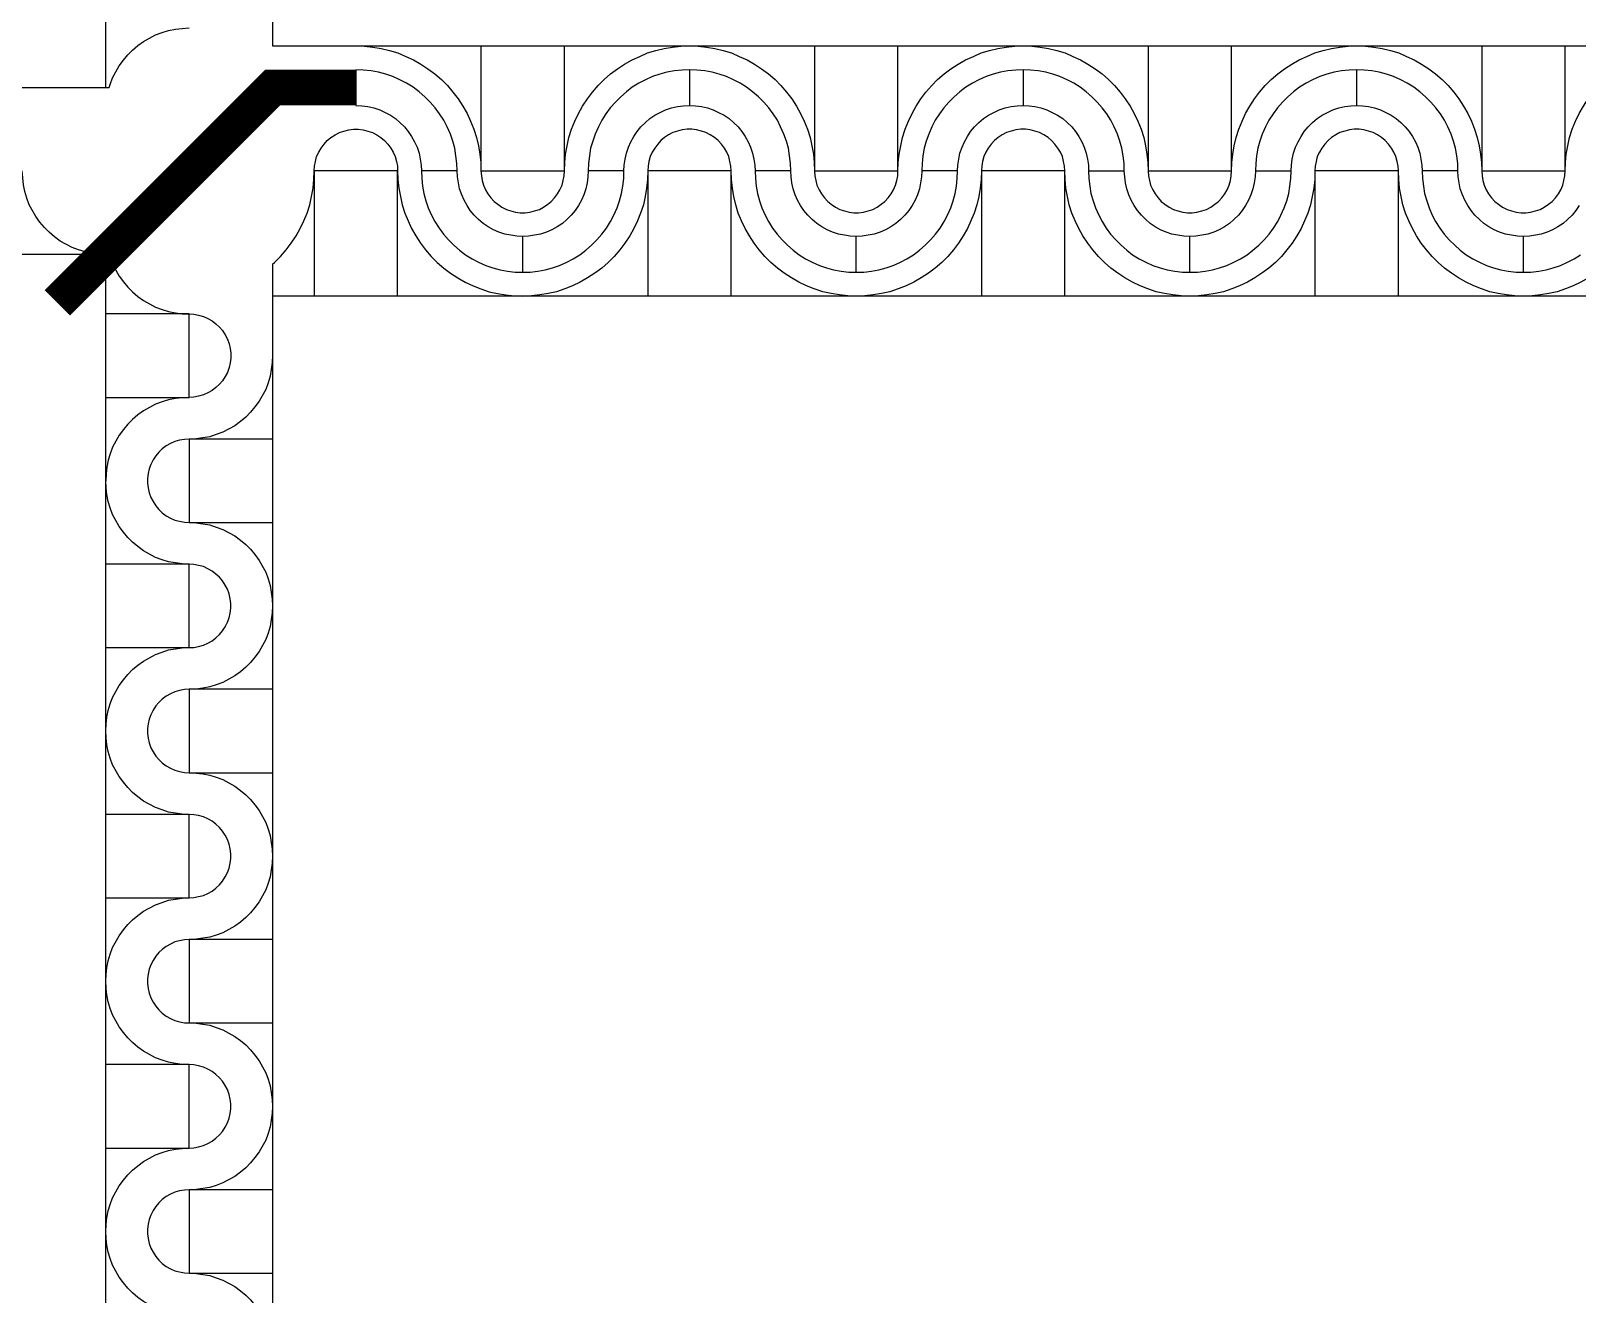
# Model space of a CAD drawing. Extents: x 190.8 to 267.1, y 124 to 174.8.
# Drawn here: x 231.062 to 232.36, y 153.938 to 154.998 of the extents above; entities that cross this region are included whole.
import ezdxf

# ---------------------------------------------------------------- set-up
doc = ezdxf.new("R2010")
doc.units = 0
doc.header["$MEASUREMENT"] = 0

msp = doc.modelspace()

# ---------------------------------------------------------------- linework, layer by layer
for p, q in [((231.2646, 157.0023), (231.2646, 154.9856)), ((231.2646, 154.9856), (233.3913, 154.9856)), ((229.0246, 154.9506), (231.1275, 154.9506)), ((231.2646, 154.8023), (231.2646, 152.7856))]:
    msp.add_line(p, q)
for points in [[(231.1246, 154.9506), (231.1246, 157.0106)], [(231.1275, 154.9506), (231.1284, 154.9533), (231.1304, 154.9588), (231.1359, 154.9688), (231.1394, 154.9736), (231.1431, 154.9781), (231.1471, 154.9821), (231.1516, 154.9858), (231.1564, 154.9893), (231.1664, 154.9948), (231.1719, 154.9968), (231.1774, 154.9986), (231.1831, 154.9996), (231.1889, 155.0003), (231.1946, 155.0006)], [(231.3346, 154.9856), (231.3419, 154.9853), (231.3489, 154.9846), (231.3559, 154.9833), (231.3629, 154.9818), (231.3699, 154.9796), (231.3764, 154.9768), (231.3829, 154.9738), (231.3891, 154.9703), (231.3951, 154.9663), (231.4009, 154.9621), (231.4064, 154.9573), (231.4114, 154.9523), (231.4161, 154.9468), (231.4204, 154.9411), (231.4244, 154.9351), (231.4279, 154.9288), (231.4309, 154.9223), (231.4336, 154.9158), (231.4359, 154.9088), (231.4374, 154.9018), (231.4386, 154.8948), (231.4394, 154.8878), (231.4396, 154.8806)], [(231.4396, 154.9856), (231.4396, 154.8806), (231.5096, 154.8806), (231.5096, 154.9856)], [(231.5096, 154.8806), (231.5099, 154.8878), (231.5106, 154.8948), (231.5119, 154.9018), (231.5134, 154.9088), (231.5156, 154.9158), (231.5184, 154.9223), (231.5214, 154.9288), (231.5249, 154.9351), (231.5289, 154.9411), (231.5331, 154.9468), (231.5379, 154.9523), (231.5429, 154.9573), (231.5484, 154.9621), (231.5541, 154.9663), (231.5601, 154.9703), (231.5664, 154.9738), (231.5729, 154.9768), (231.5794, 154.9796), (231.5864, 154.9818), (231.5934, 154.9833), (231.6004, 154.9846), (231.6074, 154.9853), (231.6146, 154.9856)], [(231.6146, 154.9856), (231.6219, 154.9853), (231.6289, 154.9846), (231.6359, 154.9833), (231.6429, 154.9818), (231.6499, 154.9796), (231.6564, 154.9768), (231.6629, 154.9738), (231.6691, 154.9703), (231.6751, 154.9663), (231.6809, 154.9621), (231.6864, 154.9573), (231.6914, 154.9523), (231.6961, 154.9468), (231.7004, 154.9411), (231.7044, 154.9351), (231.7079, 154.9288), (231.7109, 154.9223), (231.7136, 154.9158), (231.7159, 154.9088), (231.7174, 154.9018), (231.7186, 154.8948), (231.7194, 154.8878), (231.7196, 154.8806)], [(231.7196, 154.9856), (231.7196, 154.8806), (231.7896, 154.8806), (231.7896, 154.9856)], [(231.7896, 154.8806), (231.7899, 154.8878), (231.7906, 154.8948), (231.7919, 154.9018), (231.7934, 154.9088), (231.7956, 154.9158), (231.7984, 154.9223), (231.8014, 154.9288), (231.8049, 154.9351), (231.8089, 154.9411), (231.8131, 154.9468), (231.8179, 154.9523), (231.8229, 154.9573), (231.8284, 154.9621), (231.8341, 154.9663), (231.8401, 154.9703), (231.8464, 154.9738), (231.8529, 154.9768), (231.8594, 154.9796), (231.8664, 154.9818), (231.8734, 154.9833), (231.8804, 154.9846), (231.8874, 154.9853), (231.8946, 154.9856)], [(231.8946, 154.9856), (231.9019, 154.9853), (231.9089, 154.9846), (231.9159, 154.9833), (231.9229, 154.9818), (231.9299, 154.9796), (231.9364, 154.9768), (231.9429, 154.9738), (231.9491, 154.9703), (231.9551, 154.9663), (231.9609, 154.9621), (231.9664, 154.9573), (231.9714, 154.9523), (231.9761, 154.9468), (231.9804, 154.9411), (231.9844, 154.9351), (231.9879, 154.9288), (231.9909, 154.9223), (231.9936, 154.9158), (231.9959, 154.9088), (231.9974, 154.9018), (231.9986, 154.8948), (231.9994, 154.8878), (231.9996, 154.8806)], [(231.9996, 154.9856), (231.9996, 154.8806), (232.0696, 154.8806), (232.0696, 154.9856)], [(232.0696, 154.8806), (232.0699, 154.8878), (232.0706, 154.8948), (232.0719, 154.9018), (232.0734, 154.9088), (232.0756, 154.9158), (232.0784, 154.9223), (232.0814, 154.9288), (232.0849, 154.9351), (232.0889, 154.9411), (232.0931, 154.9468), (232.0979, 154.9523), (232.1029, 154.9573), (232.1084, 154.9621), (232.1141, 154.9663), (232.1201, 154.9703), (232.1264, 154.9738), (232.1329, 154.9768), (232.1394, 154.9796), (232.1464, 154.9818), (232.1534, 154.9833), (232.1604, 154.9846), (232.1674, 154.9853), (232.1746, 154.9856)], [(232.1746, 154.9856), (232.1819, 154.9853), (232.1889, 154.9846), (232.1959, 154.9833), (232.2029, 154.9818), (232.2099, 154.9796), (232.2164, 154.9768), (232.2229, 154.9738), (232.2291, 154.9703), (232.2351, 154.9663), (232.2409, 154.9621), (232.2464, 154.9573), (232.2514, 154.9523), (232.2561, 154.9468), (232.2604, 154.9411), (232.2644, 154.9351), (232.2679, 154.9288), (232.2709, 154.9223), (232.2736, 154.9158), (232.2759, 154.9088), (232.2774, 154.9018), (232.2786, 154.8948), (232.2794, 154.8878), (232.2796, 154.8806)], [(232.2796, 154.9856), (232.2796, 154.8806), (232.3496, 154.8806), (232.3496, 154.9856)], [(232.3496, 154.8806), (232.3499, 154.8878), (232.3506, 154.8948), (232.3519, 154.9018), (232.3534, 154.9088), (232.3556, 154.9158), (232.3584, 154.9223), (232.3614, 154.9288), (232.3649, 154.9351), (232.3689, 154.9411), (232.3731, 154.9468), (232.3779, 154.9523), (232.3829, 154.9573), (232.3884, 154.9621), (232.3941, 154.9663), (232.4001, 154.9703), (232.4064, 154.9738), (232.4129, 154.9768), (232.4194, 154.9796), (232.4264, 154.9818), (232.4334, 154.9833), (232.4404, 154.9846), (232.4474, 154.9853), (232.4546, 154.9856)], [(231.4196, 154.8806), (231.4194, 154.8868), (231.4186, 154.8933), (231.4176, 154.8996), (231.4159, 154.9056), (231.4139, 154.9116), (231.4111, 154.9176), (231.4084, 154.9231), (231.4049, 154.9286), (231.4011, 154.9336), (231.3969, 154.9383), (231.3924, 154.9428), (231.3876, 154.9471), (231.3826, 154.9508), (231.3771, 154.9543), (231.3716, 154.9571), (231.3656, 154.9598), (231.3596, 154.9618), (231.3536, 154.9636), (231.3474, 154.9646), (231.3409, 154.9653), (231.3346, 154.9656), (231.3346, 154.9356), (231.3396, 154.9353), (231.3446, 154.9346), (231.3496, 154.9336), (231.3546, 154.9318), (231.3591, 154.9298), (231.3636, 154.9273), (231.3679, 154.9246), (231.3716, 154.9213), (231.3754, 154.9176), (231.3786, 154.9138), (231.3814, 154.9096), (231.3839, 154.9051), (231.3859, 154.9006), (231.3876, 154.8956), (231.3886, 154.8906), (231.3894, 154.8856), (231.3896, 154.8806)], [(231.6146, 154.9656), (231.6084, 154.9653), (231.6019, 154.9646), (231.5956, 154.9636), (231.5896, 154.9618), (231.5836, 154.9598), (231.5776, 154.9571), (231.5721, 154.9543), (231.5666, 154.9508), (231.5616, 154.9471), (231.5569, 154.9428), (231.5524, 154.9383), (231.5481, 154.9336), (231.5444, 154.9286), (231.5409, 154.9231), (231.5381, 154.9176), (231.5354, 154.9116), (231.5334, 154.9056), (231.5316, 154.8996), (231.5306, 154.8933), (231.5299, 154.8868), (231.5296, 154.8806)], [(231.6996, 154.8806), (231.6994, 154.8868), (231.6986, 154.8933), (231.6976, 154.8996), (231.6959, 154.9056), (231.6939, 154.9116), (231.6911, 154.9176), (231.6884, 154.9231), (231.6849, 154.9286), (231.6811, 154.9336), (231.6769, 154.9383), (231.6724, 154.9428), (231.6676, 154.9471), (231.6626, 154.9508), (231.6571, 154.9543), (231.6516, 154.9571), (231.6456, 154.9598), (231.6396, 154.9618), (231.6336, 154.9636), (231.6274, 154.9646), (231.6209, 154.9653), (231.6146, 154.9656), (231.6146, 154.9356), (231.6196, 154.9353), (231.6246, 154.9346), (231.6296, 154.9336), (231.6346, 154.9318), (231.6391, 154.9298), (231.6436, 154.9273), (231.6479, 154.9246), (231.6516, 154.9213), (231.6554, 154.9176), (231.6586, 154.9138), (231.6614, 154.9096), (231.6639, 154.9051), (231.6659, 154.9006), (231.6676, 154.8956), (231.6686, 154.8906), (231.6694, 154.8856), (231.6696, 154.8806)], [(231.8946, 154.9656), (231.8884, 154.9653), (231.8819, 154.9646), (231.8756, 154.9636), (231.8696, 154.9618), (231.8636, 154.9598), (231.8576, 154.9571), (231.8521, 154.9543), (231.8466, 154.9508), (231.8416, 154.9471), (231.8369, 154.9428), (231.8324, 154.9383), (231.8281, 154.9336), (231.8244, 154.9286), (231.8209, 154.9231), (231.8181, 154.9176), (231.8154, 154.9116), (231.8134, 154.9056), (231.8116, 154.8996), (231.8106, 154.8933), (231.8099, 154.8868), (231.8096, 154.8806)], [(232.1746, 154.9656), (232.1684, 154.9653), (232.1619, 154.9646), (232.1556, 154.9636), (232.1496, 154.9618), (232.1436, 154.9598), (232.1376, 154.9571), (232.1321, 154.9543), (232.1266, 154.9508), (232.1216, 154.9471), (232.1169, 154.9428), (232.1124, 154.9383), (232.1081, 154.9336), (232.1044, 154.9286), (232.1009, 154.9231), (232.0981, 154.9176), (232.0954, 154.9116), (232.0934, 154.9056), (232.0916, 154.8996), (232.0906, 154.8933), (232.0899, 154.8868), (232.0896, 154.8806), (232.1196, 154.8806), (232.1199, 154.8856), (232.1206, 154.8906), (232.1216, 154.8956), (232.1234, 154.9006), (232.1254, 154.9051), (232.1279, 154.9096), (232.1306, 154.9138), (232.1339, 154.9176), (232.1376, 154.9213), (232.1414, 154.9246), (232.1456, 154.9273), (232.1501, 154.9298), (232.1546, 154.9318), (232.1596, 154.9336), (232.1646, 154.9346), (232.1696, 154.9353), (232.1746, 154.9356)], [(232.2596, 154.8806), (232.2594, 154.8868), (232.2586, 154.8933), (232.2576, 154.8996), (232.2559, 154.9056), (232.2539, 154.9116), (232.2511, 154.9176), (232.2484, 154.9231), (232.2449, 154.9286), (232.2411, 154.9336), (232.2369, 154.9383), (232.2324, 154.9428), (232.2276, 154.9471), (232.2226, 154.9508), (232.2171, 154.9543), (232.2116, 154.9571), (232.2056, 154.9598), (232.1996, 154.9618), (232.1936, 154.9636), (232.1874, 154.9646), (232.1809, 154.9653), (232.1746, 154.9656), (232.1746, 154.9356), (232.1796, 154.9353), (232.1846, 154.9346), (232.1896, 154.9336), (232.1946, 154.9318), (232.1991, 154.9298), (232.2036, 154.9273), (232.2079, 154.9246), (232.2116, 154.9213), (232.2154, 154.9176), (232.2186, 154.9138), (232.2214, 154.9096), (232.2239, 154.9051), (232.2259, 154.9006), (232.2276, 154.8956), (232.2286, 154.8906), (232.2294, 154.8856), (232.2296, 154.8806)], [(231.5596, 154.8806), (231.5599, 154.8856), (231.5606, 154.8906), (231.5616, 154.8956), (231.5634, 154.9006), (231.5654, 154.9051), (231.5679, 154.9096), (231.5706, 154.9138), (231.5739, 154.9176), (231.5776, 154.9213), (231.5814, 154.9246), (231.5856, 154.9273), (231.5901, 154.9298), (231.5946, 154.9318), (231.5996, 154.9336), (231.6046, 154.9346), (231.6096, 154.9353), (231.6146, 154.9356)], [(231.8396, 154.8806), (231.8399, 154.8856), (231.8406, 154.8906), (231.8416, 154.8956), (231.8434, 154.9006), (231.8454, 154.9051), (231.8479, 154.9096), (231.8506, 154.9138), (231.8539, 154.9176), (231.8576, 154.9213), (231.8614, 154.9246), (231.8656, 154.9273), (231.8701, 154.9298), (231.8746, 154.9318), (231.8796, 154.9336), (231.8846, 154.9346), (231.8896, 154.9353), (231.8946, 154.9356)], [(231.2996, 154.8806), (231.2999, 154.8846), (231.3006, 154.8886), (231.3016, 154.8926), (231.3034, 154.8963), (231.3054, 154.8998), (231.3079, 154.9031), (231.3106, 154.9061), (231.3136, 154.9086), (231.3171, 154.9108), (231.3209, 154.9128), (231.3246, 154.9141), (231.3286, 154.9151), (231.3326, 154.9156), (231.3366, 154.9156), (231.3406, 154.9151), (231.3446, 154.9141), (231.3486, 154.9128), (231.3521, 154.9108), (231.3556, 154.9086), (231.3586, 154.9061), (231.3614, 154.9031), (231.3639, 154.8998), (231.3659, 154.8963), (231.3676, 154.8926), (231.3686, 154.8886), (231.3694, 154.8846), (231.3696, 154.8806)], [(231.6496, 154.8806), (231.6494, 154.8846), (231.6486, 154.8886), (231.6476, 154.8926), (231.6459, 154.8963), (231.6439, 154.8998), (231.6414, 154.9031), (231.6386, 154.9061), (231.6356, 154.9086), (231.6321, 154.9108), (231.6284, 154.9128), (231.6246, 154.9141), (231.6206, 154.9151), (231.6166, 154.9156), (231.6126, 154.9156), (231.6086, 154.9151), (231.6046, 154.9141), (231.6006, 154.9128), (231.5971, 154.9108), (231.5936, 154.9086), (231.5906, 154.9061), (231.5879, 154.9031), (231.5854, 154.8998), (231.5834, 154.8963), (231.5816, 154.8926), (231.5806, 154.8886), (231.5799, 154.8846), (231.5796, 154.8806)], [(231.9296, 154.8806), (231.9294, 154.8846), (231.9286, 154.8886), (231.9276, 154.8926), (231.9259, 154.8963), (231.9239, 154.8998), (231.9214, 154.9031), (231.9186, 154.9061), (231.9156, 154.9086), (231.9121, 154.9108), (231.9084, 154.9128), (231.9046, 154.9141), (231.9006, 154.9151), (231.8966, 154.9156), (231.8926, 154.9156), (231.8886, 154.9151), (231.8846, 154.9141), (231.8806, 154.9128), (231.8771, 154.9108), (231.8736, 154.9086), (231.8706, 154.9061), (231.8679, 154.9031), (231.8654, 154.8998), (231.8634, 154.8963), (231.8616, 154.8926), (231.8606, 154.8886), (231.8599, 154.8846), (231.8596, 154.8806)], [(232.2096, 154.8806), (232.2094, 154.8846), (232.2086, 154.8886), (232.2076, 154.8926), (232.2059, 154.8963), (232.2039, 154.8998), (232.2014, 154.9031), (232.1986, 154.9061), (232.1956, 154.9086), (232.1921, 154.9108), (232.1884, 154.9128), (232.1846, 154.9141), (232.1806, 154.9151), (232.1766, 154.9156), (232.1726, 154.9156), (232.1686, 154.9151), (232.1646, 154.9141), (232.1606, 154.9128), (232.1571, 154.9108), (232.1536, 154.9086), (232.1506, 154.9061), (232.1479, 154.9031), (232.1454, 154.8998), (232.1434, 154.8963), (232.1416, 154.8926), (232.1406, 154.8886), (232.1399, 154.8846), (232.1396, 154.8806)], [(231.1246, 154.8106), (231.1189, 154.8108), (231.1131, 154.8116), (231.1074, 154.8126), (231.1019, 154.8143), (231.0964, 154.8163), (231.0864, 154.8218), (231.0816, 154.8253), (231.0771, 154.8291), (231.0731, 154.8331), (231.0694, 154.8376), (231.0659, 154.8423), (231.0604, 154.8523), (231.0584, 154.8578), (231.0566, 154.8633), (231.0556, 154.8691), (231.0549, 154.8748), (231.0546, 154.8806)], [(231.2646, 154.8023), (231.2664, 154.8038), (231.2714, 154.8088), (231.2761, 154.8143), (231.2804, 154.8201), (231.2844, 154.8261), (231.2879, 154.8323), (231.2909, 154.8388), (231.2936, 154.8453), (231.2959, 154.8523), (231.2974, 154.8593), (231.2986, 154.8663), (231.2994, 154.8733), (231.2996, 154.8806)], [(231.3696, 154.7756), (231.3696, 154.8806), (231.2996, 154.8806), (231.2996, 154.7756)], [(231.3696, 154.8806), (231.3699, 154.8733), (231.3706, 154.8663), (231.3719, 154.8593), (231.3734, 154.8523), (231.3756, 154.8453), (231.3784, 154.8388), (231.3814, 154.8323), (231.3849, 154.8261), (231.3889, 154.8201), (231.3931, 154.8143), (231.3979, 154.8088), (231.4029, 154.8038), (231.4084, 154.7991), (231.4141, 154.7948), (231.4201, 154.7908), (231.4264, 154.7873), (231.4329, 154.7843), (231.4394, 154.7816), (231.4464, 154.7793), (231.4534, 154.7778), (231.4604, 154.7766), (231.4674, 154.7758), (231.4746, 154.7756)], [(231.4396, 154.8806), (231.4399, 154.8766), (231.4406, 154.8726), (231.4416, 154.8686), (231.4434, 154.8648), (231.4454, 154.8613), (231.4479, 154.8581), (231.4506, 154.8551), (231.4536, 154.8526), (231.4571, 154.8503), (231.4609, 154.8483), (231.4646, 154.8471), (231.4686, 154.8461), (231.4726, 154.8456), (231.4766, 154.8456), (231.4806, 154.8461), (231.4846, 154.8471), (231.4886, 154.8483), (231.4921, 154.8503), (231.4956, 154.8526), (231.4986, 154.8551), (231.5014, 154.8581), (231.5039, 154.8613), (231.5059, 154.8648), (231.5076, 154.8686), (231.5086, 154.8726), (231.5094, 154.8766), (231.5096, 154.8806)], [(231.4746, 154.7956), (231.4809, 154.7958), (231.4874, 154.7966), (231.4936, 154.7976), (231.4996, 154.7993), (231.5056, 154.8013), (231.5116, 154.8041), (231.5171, 154.8068), (231.5226, 154.8103), (231.5276, 154.8141), (231.5324, 154.8183), (231.5369, 154.8228), (231.5411, 154.8276), (231.5449, 154.8326), (231.5484, 154.8381), (231.5511, 154.8436), (231.5539, 154.8496), (231.5559, 154.8556), (231.5576, 154.8616), (231.5586, 154.8678), (231.5594, 154.8743), (231.5596, 154.8806), (231.5296, 154.8806), (231.5294, 154.8756), (231.5286, 154.8706), (231.5276, 154.8656), (231.5259, 154.8606), (231.5239, 154.8561), (231.5214, 154.8516), (231.5186, 154.8473), (231.5154, 154.8436), (231.5116, 154.8398), (231.5079, 154.8366), (231.5036, 154.8338), (231.4991, 154.8313), (231.4946, 154.8293), (231.4896, 154.8276), (231.4846, 154.8266), (231.4796, 154.8258), (231.4746, 154.8256)], [(231.5796, 154.8806), (231.5794, 154.8733), (231.5786, 154.8663), (231.5774, 154.8593), (231.5759, 154.8523), (231.5736, 154.8453), (231.5709, 154.8388), (231.5679, 154.8323), (231.5644, 154.8261), (231.5604, 154.8201), (231.5561, 154.8143), (231.5514, 154.8088), (231.5464, 154.8038), (231.5409, 154.7991), (231.5351, 154.7948), (231.5291, 154.7908), (231.5229, 154.7873), (231.5164, 154.7843), (231.5099, 154.7816), (231.5029, 154.7793), (231.4959, 154.7778), (231.4889, 154.7766), (231.4819, 154.7758), (231.4746, 154.7756)], [(231.6496, 154.7756), (231.6496, 154.8806), (231.5796, 154.8806), (231.5796, 154.7756)], [(231.7546, 154.7756), (231.7474, 154.7758), (231.7404, 154.7766), (231.7334, 154.7778), (231.7264, 154.7793), (231.7194, 154.7816), (231.7129, 154.7843), (231.7064, 154.7873), (231.7001, 154.7908), (231.6941, 154.7948), (231.6884, 154.7991), (231.6829, 154.8038), (231.6779, 154.8088), (231.6731, 154.8143), (231.6689, 154.8201), (231.6649, 154.8261), (231.6614, 154.8323), (231.6584, 154.8388), (231.6556, 154.8453), (231.6534, 154.8523), (231.6519, 154.8593), (231.6506, 154.8663), (231.6499, 154.8733), (231.6496, 154.8806)], [(231.7196, 154.8806), (231.7199, 154.8766), (231.7206, 154.8726), (231.7216, 154.8686), (231.7234, 154.8648), (231.7254, 154.8613), (231.7279, 154.8581), (231.7306, 154.8551), (231.7336, 154.8526), (231.7371, 154.8503), (231.7409, 154.8483), (231.7446, 154.8471), (231.7486, 154.8461), (231.7526, 154.8456), (231.7566, 154.8456), (231.7606, 154.8461), (231.7646, 154.8471), (231.7686, 154.8483), (231.7721, 154.8503), (231.7756, 154.8526), (231.7786, 154.8551), (231.7814, 154.8581), (231.7839, 154.8613), (231.7859, 154.8648), (231.7876, 154.8686), (231.7886, 154.8726), (231.7894, 154.8766), (231.7896, 154.8806)], [(231.7546, 154.7956), (231.7609, 154.7958), (231.7674, 154.7966), (231.7736, 154.7976), (231.7796, 154.7993), (231.7856, 154.8013), (231.7916, 154.8041), (231.7971, 154.8068), (231.8026, 154.8103), (231.8076, 154.8141), (231.8124, 154.8183), (231.8169, 154.8228), (231.8211, 154.8276), (231.8249, 154.8326), (231.8284, 154.8381), (231.8311, 154.8436), (231.8339, 154.8496), (231.8359, 154.8556), (231.8376, 154.8616), (231.8386, 154.8678), (231.8394, 154.8743), (231.8396, 154.8806), (231.8096, 154.8806), (231.8094, 154.8756), (231.8086, 154.8706), (231.8076, 154.8656), (231.8059, 154.8606), (231.8039, 154.8561), (231.8014, 154.8516), (231.7986, 154.8473), (231.7954, 154.8436), (231.7916, 154.8398), (231.7879, 154.8366), (231.7836, 154.8338), (231.7791, 154.8313), (231.7746, 154.8293), (231.7696, 154.8276), (231.7646, 154.8266), (231.7596, 154.8258), (231.7546, 154.8256)], [(231.8596, 154.8806), (231.8594, 154.8733), (231.8586, 154.8663), (231.8574, 154.8593), (231.8559, 154.8523), (231.8536, 154.8453), (231.8509, 154.8388), (231.8479, 154.8323), (231.8444, 154.8261), (231.8404, 154.8201), (231.8361, 154.8143), (231.8314, 154.8088), (231.8264, 154.8038), (231.8209, 154.7991), (231.8151, 154.7948), (231.8091, 154.7908), (231.8029, 154.7873), (231.7964, 154.7843), (231.7899, 154.7816), (231.7829, 154.7793), (231.7759, 154.7778), (231.7689, 154.7766), (231.7619, 154.7758), (231.7546, 154.7756)], [(231.9296, 154.7756), (231.9296, 154.8806), (231.8596, 154.8806), (231.8596, 154.7756)], [(232.0346, 154.7756), (232.0274, 154.7758), (232.0204, 154.7766), (232.0134, 154.7778), (232.0064, 154.7793), (231.9994, 154.7816), (231.9929, 154.7843), (231.9864, 154.7873), (231.9801, 154.7908), (231.9741, 154.7948), (231.9684, 154.7991), (231.9629, 154.8038), (231.9579, 154.8088), (231.9531, 154.8143), (231.9489, 154.8201), (231.9449, 154.8261), (231.9414, 154.8323), (231.9384, 154.8388), (231.9356, 154.8453), (231.9334, 154.8523), (231.9319, 154.8593), (231.9306, 154.8663), (231.9299, 154.8733), (231.9296, 154.8806)], [(231.9496, 154.8806), (231.9499, 154.8743), (231.9506, 154.8678), (231.9516, 154.8616), (231.9534, 154.8556), (231.9554, 154.8496), (231.9581, 154.8436), (231.9609, 154.8381), (231.9644, 154.8326), (231.9681, 154.8276), (231.9724, 154.8228), (231.9769, 154.8183), (231.9816, 154.8141), (231.9866, 154.8103), (231.9921, 154.8068), (231.9976, 154.8041), (232.0036, 154.8013), (232.0096, 154.7993), (232.0156, 154.7976), (232.0219, 154.7966), (232.0284, 154.7958), (232.0346, 154.7956), (232.0346, 154.8256), (232.0296, 154.8258), (232.0246, 154.8266), (232.0196, 154.8276), (232.0146, 154.8293), (232.0101, 154.8313), (232.0056, 154.8338), (232.0014, 154.8366), (231.9976, 154.8398), (231.9939, 154.8436), (231.9906, 154.8473), (231.9879, 154.8516), (231.9854, 154.8561), (231.9834, 154.8606), (231.9816, 154.8656), (231.9806, 154.8706), (231.9799, 154.8756), (231.9796, 154.8806)], [(231.9996, 154.8806), (231.9999, 154.8766), (232.0006, 154.8726), (232.0016, 154.8686), (232.0034, 154.8648), (232.0054, 154.8613), (232.0079, 154.8581), (232.0106, 154.8551), (232.0136, 154.8526), (232.0171, 154.8503), (232.0209, 154.8483), (232.0246, 154.8471), (232.0286, 154.8461), (232.0326, 154.8456), (232.0366, 154.8456), (232.0406, 154.8461), (232.0446, 154.8471), (232.0486, 154.8483), (232.0521, 154.8503), (232.0556, 154.8526), (232.0586, 154.8551), (232.0614, 154.8581), (232.0639, 154.8613), (232.0659, 154.8648), (232.0676, 154.8686), (232.0686, 154.8726), (232.0694, 154.8766), (232.0696, 154.8806)], [(232.0896, 154.8806), (232.0894, 154.8756), (232.0886, 154.8706), (232.0876, 154.8656), (232.0859, 154.8606), (232.0839, 154.8561), (232.0814, 154.8516), (232.0786, 154.8473), (232.0754, 154.8436), (232.0716, 154.8398), (232.0679, 154.8366), (232.0636, 154.8338), (232.0591, 154.8313), (232.0546, 154.8293), (232.0496, 154.8276), (232.0446, 154.8266), (232.0396, 154.8258), (232.0346, 154.8256)], [(232.1396, 154.8806), (232.1394, 154.8733), (232.1386, 154.8663), (232.1374, 154.8593), (232.1359, 154.8523), (232.1336, 154.8453), (232.1309, 154.8388), (232.1279, 154.8323), (232.1244, 154.8261), (232.1204, 154.8201), (232.1161, 154.8143), (232.1114, 154.8088), (232.1064, 154.8038), (232.1009, 154.7991), (232.0951, 154.7948), (232.0891, 154.7908), (232.0829, 154.7873), (232.0764, 154.7843), (232.0699, 154.7816), (232.0629, 154.7793), (232.0559, 154.7778), (232.0489, 154.7766), (232.0419, 154.7758), (232.0346, 154.7756)], [(232.0346, 154.7956), (232.0409, 154.7958), (232.0474, 154.7966), (232.0536, 154.7976), (232.0596, 154.7993), (232.0656, 154.8013), (232.0716, 154.8041), (232.0771, 154.8068), (232.0826, 154.8103), (232.0876, 154.8141), (232.0924, 154.8183), (232.0969, 154.8228), (232.1011, 154.8276), (232.1049, 154.8326), (232.1084, 154.8381), (232.1111, 154.8436), (232.1139, 154.8496), (232.1159, 154.8556), (232.1176, 154.8616), (232.1186, 154.8678), (232.1194, 154.8743), (232.1196, 154.8806)], [(232.2096, 154.7756), (232.2096, 154.8806), (232.1396, 154.8806), (232.1396, 154.7756)], [(232.3146, 154.7756), (232.3074, 154.7758), (232.3004, 154.7766), (232.2934, 154.7778), (232.2864, 154.7793), (232.2794, 154.7816), (232.2729, 154.7843), (232.2664, 154.7873), (232.2601, 154.7908), (232.2541, 154.7948), (232.2484, 154.7991), (232.2429, 154.8038), (232.2379, 154.8088), (232.2331, 154.8143), (232.2289, 154.8201), (232.2249, 154.8261), (232.2214, 154.8323), (232.2184, 154.8388), (232.2156, 154.8453), (232.2134, 154.8523), (232.2119, 154.8593), (232.2106, 154.8663), (232.2099, 154.8733), (232.2096, 154.8806)], [(232.2796, 154.8806), (232.2799, 154.8766), (232.2806, 154.8726), (232.2816, 154.8686), (232.2834, 154.8648), (232.2854, 154.8613), (232.2879, 154.8581), (232.2906, 154.8551), (232.2936, 154.8526), (232.2971, 154.8503), (232.3009, 154.8483), (232.3046, 154.8471), (232.3086, 154.8461), (232.3126, 154.8456), (232.3166, 154.8456), (232.3206, 154.8461), (232.3246, 154.8471), (232.3286, 154.8483), (232.3321, 154.8503), (232.3356, 154.8526), (232.3386, 154.8551), (232.3414, 154.8581), (232.3439, 154.8613), (232.3459, 154.8648), (232.3476, 154.8686), (232.3486, 154.8726), (232.3494, 154.8766), (232.3496, 154.8806)], [(232.4196, 154.8806), (232.4194, 154.8733), (232.4186, 154.8663), (232.4174, 154.8593), (232.4159, 154.8523), (232.4136, 154.8453), (232.4109, 154.8388), (232.4079, 154.8323), (232.4044, 154.8261), (232.4004, 154.8201), (232.3961, 154.8143), (232.3914, 154.8088), (232.3864, 154.8038), (232.3809, 154.7991), (232.3751, 154.7948), (232.3691, 154.7908), (232.3629, 154.7873), (232.3564, 154.7843), (232.3499, 154.7816), (232.3429, 154.7793), (232.3359, 154.7778), (232.3289, 154.7766), (232.3219, 154.7758), (232.3146, 154.7756)], [(232.3614, 154.8516), (232.3586, 154.8473), (232.3554, 154.8436), (232.3516, 154.8398), (232.3479, 154.8366), (232.3436, 154.8338), (232.3391, 154.8313), (232.3346, 154.8293), (232.3296, 154.8276), (232.3246, 154.8266), (232.3196, 154.8258), (232.3146, 154.8256)], [(231.1275, 154.8106), (229.0246, 154.8106), (229.0246, 152.7506)], [(231.1246, 152.7506), (231.1246, 154.8106)], [(231.1275, 154.8106), (231.1284, 154.8078), (231.1304, 154.8023), (231.1359, 154.7923), (231.1394, 154.7876), (231.1431, 154.7831), (231.1471, 154.7791), (231.1516, 154.7753), (231.1564, 154.7718), (231.1664, 154.7663), (231.1719, 154.7643), (231.1774, 154.7626), (231.1831, 154.7616), (231.1889, 154.7608), (231.1946, 154.7606)], [(232.3146, 154.7956), (232.3209, 154.7958), (232.3274, 154.7966), (232.3336, 154.7976), (232.3396, 154.7993), (232.3456, 154.8013), (232.3516, 154.8041), (232.3571, 154.8068), (232.3626, 154.8103)], [(233.3646, 154.7756), (231.2646, 154.7756)], [(231.1246, 154.6906), (231.1946, 154.6906), (231.1946, 154.7606), (231.1246, 154.7606)], [(231.1946, 154.7606), (231.1986, 154.7603), (231.2026, 154.7596), (231.2066, 154.7586), (231.2104, 154.7568), (231.2139, 154.7548), (231.2171, 154.7523), (231.2201, 154.7496), (231.2226, 154.7466), (231.2249, 154.7431), (231.2269, 154.7393), (231.2281, 154.7356), (231.2291, 154.7316), (231.2296, 154.7276), (231.2296, 154.7236), (231.2291, 154.7196), (231.2281, 154.7156), (231.2269, 154.7116), (231.2249, 154.7081), (231.2226, 154.7046), (231.2201, 154.7016), (231.2171, 154.6988), (231.2139, 154.6963), (231.2104, 154.6943), (231.2066, 154.6926), (231.2026, 154.6916), (231.1986, 154.6908), (231.1946, 154.6906)], [(231.2646, 154.7256), (231.2644, 154.7198), (231.2636, 154.7141), (231.2626, 154.7083), (231.2609, 154.7028), (231.2589, 154.6973), (231.2534, 154.6873), (231.2499, 154.6826), (231.2461, 154.6781), (231.2421, 154.6741), (231.2376, 154.6703), (231.2329, 154.6668), (231.2229, 154.6613), (231.2174, 154.6593), (231.2119, 154.6576), (231.2061, 154.6566), (231.2004, 154.6558), (231.1946, 154.6556)], [(231.1946, 154.6906), (231.1889, 154.6903), (231.1831, 154.6896), (231.1774, 154.6886), (231.1719, 154.6868), (231.1664, 154.6848), (231.1564, 154.6793), (231.1516, 154.6758), (231.1471, 154.6721), (231.1431, 154.6681), (231.1394, 154.6636), (231.1359, 154.6588), (231.1304, 154.6488), (231.1284, 154.6433), (231.1266, 154.6378), (231.1256, 154.6321), (231.1249, 154.6263), (231.1246, 154.6206)], [(231.1946, 154.6556), (231.1906, 154.6553), (231.1866, 154.6546), (231.1826, 154.6536), (231.1789, 154.6518), (231.1754, 154.6498), (231.1721, 154.6473), (231.1691, 154.6446), (231.1666, 154.6416), (231.1644, 154.6381), (231.1624, 154.6343), (231.1611, 154.6306), (231.1601, 154.6266), (231.1596, 154.6226), (231.1596, 154.6186), (231.1601, 154.6146), (231.1611, 154.6106), (231.1624, 154.6066), (231.1644, 154.6031), (231.1666, 154.5996), (231.1691, 154.5966), (231.1721, 154.5938), (231.1754, 154.5913), (231.1789, 154.5893), (231.1826, 154.5876), (231.1866, 154.5866), (231.1906, 154.5858), (231.1946, 154.5856)], [(231.2646, 154.6556), (231.1946, 154.6556), (231.1946, 154.5856), (231.2646, 154.5856)], [(231.1946, 154.5506), (231.1889, 154.5508), (231.1831, 154.5516), (231.1774, 154.5526), (231.1719, 154.5543), (231.1664, 154.5563), (231.1564, 154.5618), (231.1516, 154.5653), (231.1471, 154.5691), (231.1431, 154.5731), (231.1394, 154.5776), (231.1359, 154.5823), (231.1304, 154.5923), (231.1284, 154.5978), (231.1266, 154.6033), (231.1256, 154.6091), (231.1249, 154.6148), (231.1246, 154.6206)], [(231.1946, 154.5856), (231.2004, 154.5853), (231.2061, 154.5846), (231.2119, 154.5836), (231.2174, 154.5818), (231.2229, 154.5798), (231.2329, 154.5743), (231.2376, 154.5708), (231.2421, 154.5671), (231.2461, 154.5631), (231.2499, 154.5586), (231.2534, 154.5538), (231.2589, 154.5438), (231.2609, 154.5383), (231.2626, 154.5328), (231.2636, 154.5271), (231.2644, 154.5213), (231.2646, 154.5156)], [(231.1246, 154.4806), (231.1946, 154.4806), (231.1946, 154.5506), (231.1246, 154.5506)], [(231.1946, 154.4806), (231.1986, 154.4808), (231.2026, 154.4816), (231.2066, 154.4826), (231.2104, 154.4843), (231.2139, 154.4863), (231.2171, 154.4888), (231.2201, 154.4916), (231.2226, 154.4946), (231.2249, 154.4981), (231.2269, 154.5018), (231.2281, 154.5056), (231.2291, 154.5096), (231.2296, 154.5136), (231.2296, 154.5176), (231.2291, 154.5216), (231.2281, 154.5256), (231.2269, 154.5296), (231.2249, 154.5331), (231.2226, 154.5366), (231.2201, 154.5396), (231.2171, 154.5423), (231.2139, 154.5448), (231.2104, 154.5468), (231.2066, 154.5486), (231.2026, 154.5496), (231.1986, 154.5503), (231.1946, 154.5506)], [(231.2646, 154.5156), (231.2644, 154.5098), (231.2636, 154.5041), (231.2626, 154.4983), (231.2609, 154.4928), (231.2589, 154.4873), (231.2534, 154.4773), (231.2499, 154.4726), (231.2461, 154.4681), (231.2421, 154.4641), (231.2376, 154.4603), (231.2329, 154.4568), (231.2229, 154.4513), (231.2174, 154.4493), (231.2119, 154.4476), (231.2061, 154.4466), (231.2004, 154.4458), (231.1946, 154.4456)], [(231.1246, 154.4106), (231.1249, 154.4163), (231.1256, 154.4221), (231.1266, 154.4278), (231.1284, 154.4333), (231.1304, 154.4388), (231.1359, 154.4488), (231.1394, 154.4536), (231.1431, 154.4581), (231.1471, 154.4621), (231.1516, 154.4658), (231.1564, 154.4693), (231.1664, 154.4748), (231.1719, 154.4768), (231.1774, 154.4786), (231.1831, 154.4796), (231.1889, 154.4803), (231.1946, 154.4806)], [(231.1946, 154.4456), (231.1906, 154.4453), (231.1866, 154.4446), (231.1826, 154.4436), (231.1789, 154.4418), (231.1754, 154.4398), (231.1721, 154.4373), (231.1691, 154.4346), (231.1666, 154.4316), (231.1644, 154.4281), (231.1624, 154.4243), (231.1611, 154.4206), (231.1601, 154.4166), (231.1596, 154.4126), (231.1596, 154.4086), (231.1601, 154.4046), (231.1611, 154.4006), (231.1624, 154.3966), (231.1644, 154.3931), (231.1666, 154.3896), (231.1691, 154.3866), (231.1721, 154.3838), (231.1754, 154.3813), (231.1789, 154.3793), (231.1826, 154.3776), (231.1866, 154.3766), (231.1906, 154.3758), (231.1946, 154.3756)], [(231.2646, 154.4456), (231.1946, 154.4456), (231.1946, 154.3756), (231.2646, 154.3756)], [(231.1946, 154.3406), (231.1889, 154.3408), (231.1831, 154.3416), (231.1774, 154.3426), (231.1719, 154.3443), (231.1664, 154.3463), (231.1564, 154.3518), (231.1516, 154.3553), (231.1471, 154.3591), (231.1431, 154.3631), (231.1394, 154.3676), (231.1359, 154.3723), (231.1304, 154.3823), (231.1284, 154.3878), (231.1266, 154.3933), (231.1256, 154.3991), (231.1249, 154.4048), (231.1246, 154.4106)], [(231.1946, 154.3756), (231.2004, 154.3753), (231.2061, 154.3746), (231.2119, 154.3736), (231.2174, 154.3718), (231.2229, 154.3698), (231.2329, 154.3643), (231.2376, 154.3608), (231.2421, 154.3571), (231.2461, 154.3531), (231.2499, 154.3486), (231.2534, 154.3438), (231.2589, 154.3338), (231.2609, 154.3283), (231.2626, 154.3228), (231.2636, 154.3171), (231.2644, 154.3113), (231.2646, 154.3056)], [(231.1246, 154.2706), (231.1946, 154.2706), (231.1946, 154.3406), (231.1246, 154.3406)], [(231.1946, 154.2706), (231.1986, 154.2708), (231.2026, 154.2716), (231.2066, 154.2726), (231.2104, 154.2743), (231.2139, 154.2763), (231.2171, 154.2788), (231.2201, 154.2816), (231.2226, 154.2846), (231.2249, 154.2881), (231.2269, 154.2918), (231.2281, 154.2956), (231.2291, 154.2996), (231.2296, 154.3036), (231.2296, 154.3076), (231.2291, 154.3116), (231.2281, 154.3156), (231.2269, 154.3196), (231.2249, 154.3231), (231.2226, 154.3266), (231.2201, 154.3296), (231.2171, 154.3323), (231.2139, 154.3348), (231.2104, 154.3368), (231.2066, 154.3386), (231.2026, 154.3396), (231.1986, 154.3403), (231.1946, 154.3406)], [(231.2646, 154.3056), (231.2644, 154.2998), (231.2636, 154.2941), (231.2626, 154.2883), (231.2609, 154.2828), (231.2589, 154.2773), (231.2534, 154.2673), (231.2499, 154.2626), (231.2461, 154.2581), (231.2421, 154.2541), (231.2376, 154.2503), (231.2329, 154.2468), (231.2229, 154.2413), (231.2174, 154.2393), (231.2119, 154.2376), (231.2061, 154.2366), (231.2004, 154.2358), (231.1946, 154.2356)], [(231.1246, 154.2006), (231.1249, 154.2063), (231.1256, 154.2121), (231.1266, 154.2178), (231.1284, 154.2233), (231.1304, 154.2288), (231.1359, 154.2388), (231.1394, 154.2436), (231.1431, 154.2481), (231.1471, 154.2521), (231.1516, 154.2558), (231.1564, 154.2593), (231.1664, 154.2648), (231.1719, 154.2668), (231.1774, 154.2686), (231.1831, 154.2696), (231.1889, 154.2703), (231.1946, 154.2706)], [(231.1946, 154.2356), (231.1906, 154.2353), (231.1866, 154.2346), (231.1826, 154.2336), (231.1789, 154.2318), (231.1754, 154.2298), (231.1721, 154.2273), (231.1691, 154.2246), (231.1666, 154.2216), (231.1644, 154.2181), (231.1624, 154.2143), (231.1611, 154.2106), (231.1601, 154.2066), (231.1596, 154.2026), (231.1596, 154.1986), (231.1601, 154.1946), (231.1611, 154.1906), (231.1624, 154.1866), (231.1644, 154.1831), (231.1666, 154.1796), (231.1691, 154.1766), (231.1721, 154.1738), (231.1754, 154.1713), (231.1789, 154.1693), (231.1826, 154.1676), (231.1866, 154.1666), (231.1906, 154.1658), (231.1946, 154.1656)], [(231.2646, 154.2356), (231.1946, 154.2356), (231.1946, 154.1656), (231.2646, 154.1656)], [(231.1946, 154.1306), (231.1889, 154.1308), (231.1831, 154.1316), (231.1774, 154.1326), (231.1719, 154.1343), (231.1664, 154.1363), (231.1564, 154.1418), (231.1516, 154.1453), (231.1471, 154.1491), (231.1431, 154.1531), (231.1394, 154.1576), (231.1359, 154.1623), (231.1304, 154.1723), (231.1284, 154.1778), (231.1266, 154.1833), (231.1256, 154.1891), (231.1249, 154.1948), (231.1246, 154.2006)], [(231.1946, 154.1656), (231.2004, 154.1653), (231.2061, 154.1646), (231.2119, 154.1636), (231.2174, 154.1618), (231.2229, 154.1598), (231.2329, 154.1543), (231.2376, 154.1508), (231.2421, 154.1471), (231.2461, 154.1431), (231.2499, 154.1386), (231.2534, 154.1338), (231.2589, 154.1238), (231.2609, 154.1183), (231.2626, 154.1128), (231.2636, 154.1071), (231.2644, 154.1013), (231.2646, 154.0956)], [(231.1246, 154.0606), (231.1946, 154.0606), (231.1946, 154.1306), (231.1246, 154.1306)], [(231.1946, 154.0606), (231.1986, 154.0608), (231.2026, 154.0616), (231.2066, 154.0626), (231.2104, 154.0643), (231.2139, 154.0663), (231.2171, 154.0688), (231.2201, 154.0716), (231.2226, 154.0746), (231.2249, 154.0781), (231.2269, 154.0818), (231.2281, 154.0856), (231.2291, 154.0896), (231.2296, 154.0936), (231.2296, 154.0976), (231.2291, 154.1016), (231.2281, 154.1056), (231.2269, 154.1096), (231.2249, 154.1131), (231.2226, 154.1166), (231.2201, 154.1196), (231.2171, 154.1223), (231.2139, 154.1248), (231.2104, 154.1268), (231.2066, 154.1286), (231.2026, 154.1296), (231.1986, 154.1303), (231.1946, 154.1306)], [(231.2646, 154.0956), (231.2644, 154.0898), (231.2636, 154.0841), (231.2626, 154.0783), (231.2609, 154.0728), (231.2589, 154.0673), (231.2534, 154.0573), (231.2499, 154.0526), (231.2461, 154.0481), (231.2421, 154.0441), (231.2376, 154.0403), (231.2329, 154.0368), (231.2229, 154.0313), (231.2174, 154.0293), (231.2119, 154.0276), (231.2061, 154.0266), (231.2004, 154.0258), (231.1946, 154.0256)], [(231.1246, 153.9906), (231.1249, 153.9963), (231.1256, 154.0021), (231.1266, 154.0078), (231.1284, 154.0133), (231.1304, 154.0188), (231.1359, 154.0288), (231.1394, 154.0336), (231.1431, 154.0381), (231.1471, 154.0421), (231.1516, 154.0458), (231.1564, 154.0493), (231.1664, 154.0548), (231.1719, 154.0568), (231.1774, 154.0586), (231.1831, 154.0596), (231.1889, 154.0603), (231.1946, 154.0606)], [(231.1946, 154.0256), (231.1906, 154.0253), (231.1866, 154.0246), (231.1826, 154.0236), (231.1789, 154.0218), (231.1754, 154.0198), (231.1721, 154.0173), (231.1691, 154.0146), (231.1666, 154.0116), (231.1644, 154.0081), (231.1624, 154.0043), (231.1611, 154.0006), (231.1601, 153.9966), (231.1596, 153.9926), (231.1596, 153.9886), (231.1601, 153.9846), (231.1611, 153.9806), (231.1624, 153.9766), (231.1644, 153.9731), (231.1666, 153.9696), (231.1691, 153.9666), (231.1721, 153.9638), (231.1754, 153.9613), (231.1789, 153.9593), (231.1826, 153.9576), (231.1866, 153.9566), (231.1906, 153.9558), (231.1946, 153.9556)], [(231.2646, 154.0256), (231.1946, 154.0256), (231.1946, 153.9556), (231.2646, 153.9556)], [(231.1946, 153.9206), (231.1889, 153.9208), (231.1831, 153.9216), (231.1774, 153.9226), (231.1719, 153.9243), (231.1664, 153.9263), (231.1564, 153.9318), (231.1516, 153.9353), (231.1471, 153.9391), (231.1431, 153.9431), (231.1394, 153.9476), (231.1359, 153.9523), (231.1304, 153.9623), (231.1284, 153.9678), (231.1266, 153.9733), (231.1256, 153.9791), (231.1249, 153.9848), (231.1246, 153.9906)], [(231.1946, 153.9556), (231.2004, 153.9553), (231.2061, 153.9546), (231.2119, 153.9536), (231.2174, 153.9518), (231.2229, 153.9498), (231.2329, 153.9443), (231.2376, 153.9408), (231.2421, 153.9371), (231.2461, 153.9331), (231.2499, 153.9286), (231.2534, 153.9238), (231.2589, 153.9138), (231.2609, 153.9083), (231.2626, 153.9028), (231.2636, 153.8971), (231.2644, 153.8913), (231.2646, 153.8856)]]:
    msp.add_lwpolyline(points)
at = {"const_width": 0.03}
msp.add_lwpolyline([(231.084, 154.7699), (231.2646, 154.9506), (231.3346, 154.9506)], dxfattribs=at)
for points in [[(231.9796, 154.8806), (231.9794, 154.8868), (231.9786, 154.8933), (231.9776, 154.8996), (231.9759, 154.9056), (231.9739, 154.9116), (231.9711, 154.9176), (231.9684, 154.9231), (231.9649, 154.9286), (231.9611, 154.9336), (231.9569, 154.9383), (231.9524, 154.9428), (231.9476, 154.9471), (231.9426, 154.9508), (231.9371, 154.9543), (231.9316, 154.9571), (231.9256, 154.9598), (231.9196, 154.9618), (231.9136, 154.9636), (231.9074, 154.9646), (231.9009, 154.9653), (231.8946, 154.9656), (231.8946, 154.9356), (231.8996, 154.9353), (231.9046, 154.9346), (231.9096, 154.9336), (231.9146, 154.9318), (231.9191, 154.9298), (231.9236, 154.9273), (231.9279, 154.9246), (231.9316, 154.9213), (231.9354, 154.9176), (231.9386, 154.9138), (231.9414, 154.9096), (231.9439, 154.9051), (231.9459, 154.9006), (231.9476, 154.8956), (231.9486, 154.8906), (231.9494, 154.8856), (231.9496, 154.8806)], [(231.3896, 154.8806), (231.3899, 154.8743), (231.3906, 154.8678), (231.3916, 154.8616), (231.3934, 154.8556), (231.3954, 154.8496), (231.3981, 154.8436), (231.4009, 154.8381), (231.4044, 154.8326), (231.4081, 154.8276), (231.4124, 154.8228), (231.4169, 154.8183), (231.4216, 154.8141), (231.4266, 154.8103), (231.4321, 154.8068), (231.4376, 154.8041), (231.4436, 154.8013), (231.4496, 154.7993), (231.4556, 154.7976), (231.4619, 154.7966), (231.4684, 154.7958), (231.4746, 154.7956), (231.4746, 154.8256), (231.4696, 154.8258), (231.4646, 154.8266), (231.4596, 154.8276), (231.4546, 154.8293), (231.4501, 154.8313), (231.4456, 154.8338), (231.4414, 154.8366), (231.4376, 154.8398), (231.4339, 154.8436), (231.4306, 154.8473), (231.4279, 154.8516), (231.4254, 154.8561), (231.4234, 154.8606), (231.4216, 154.8656), (231.4206, 154.8706), (231.4199, 154.8756), (231.4196, 154.8806)], [(231.6696, 154.8806), (231.6699, 154.8743), (231.6706, 154.8678), (231.6716, 154.8616), (231.6734, 154.8556), (231.6754, 154.8496), (231.6781, 154.8436), (231.6809, 154.8381), (231.6844, 154.8326), (231.6881, 154.8276), (231.6924, 154.8228), (231.6969, 154.8183), (231.7016, 154.8141), (231.7066, 154.8103), (231.7121, 154.8068), (231.7176, 154.8041), (231.7236, 154.8013), (231.7296, 154.7993), (231.7356, 154.7976), (231.7419, 154.7966), (231.7484, 154.7958), (231.7546, 154.7956), (231.7546, 154.8256), (231.7496, 154.8258), (231.7446, 154.8266), (231.7396, 154.8276), (231.7346, 154.8293), (231.7301, 154.8313), (231.7256, 154.8338), (231.7214, 154.8366), (231.7176, 154.8398), (231.7139, 154.8436), (231.7106, 154.8473), (231.7079, 154.8516), (231.7054, 154.8561), (231.7034, 154.8606), (231.7016, 154.8656), (231.7006, 154.8706), (231.6999, 154.8756), (231.6996, 154.8806)], [(232.2296, 154.8806), (232.2299, 154.8743), (232.2306, 154.8678), (232.2316, 154.8616), (232.2334, 154.8556), (232.2354, 154.8496), (232.2381, 154.8436), (232.2409, 154.8381), (232.2444, 154.8326), (232.2481, 154.8276), (232.2524, 154.8228), (232.2569, 154.8183), (232.2616, 154.8141), (232.2666, 154.8103), (232.2721, 154.8068), (232.2776, 154.8041), (232.2836, 154.8013), (232.2896, 154.7993), (232.2956, 154.7976), (232.3019, 154.7966), (232.3084, 154.7958), (232.3146, 154.7956), (232.3146, 154.8256), (232.3096, 154.8258), (232.3046, 154.8266), (232.2996, 154.8276), (232.2946, 154.8293), (232.2901, 154.8313), (232.2856, 154.8338), (232.2814, 154.8366), (232.2776, 154.8398), (232.2739, 154.8436), (232.2706, 154.8473), (232.2679, 154.8516), (232.2654, 154.8561), (232.2634, 154.8606), (232.2616, 154.8656), (232.2606, 154.8706), (232.2599, 154.8756), (232.2596, 154.8806)]]:
    msp.add_lwpolyline(points, close=True)

doc.saveas('drawing.dxf')
